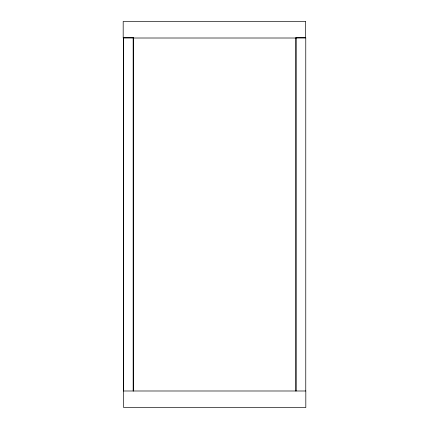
<?xml version="1.0" encoding="UTF-8"?>
<svg xmlns="http://www.w3.org/2000/svg" width="429" height="429" viewBox="0 0 429 429"><rect width="100%" height="100%" fill="white"/><g stroke="black" fill="none" stroke-linecap="round" stroke-linejoin="round"><path stroke-width="0.64" d="M305.764 390.991L305.764 37.634L296.042 37.634L296.042 390.991M295.876 37.634L295.876 390.991M133.365 37.634L133.365 390.991M133.156 390.991L133.156 37.634L123.434 37.634L123.434 390.991L305.818 390.991L305.818 407.55L123.643 407.55L123.643 37.634M305.357 21.45L123.182 21.45L123.182 38.009L305.357 38.009L305.357 21.45"/></g></svg>
